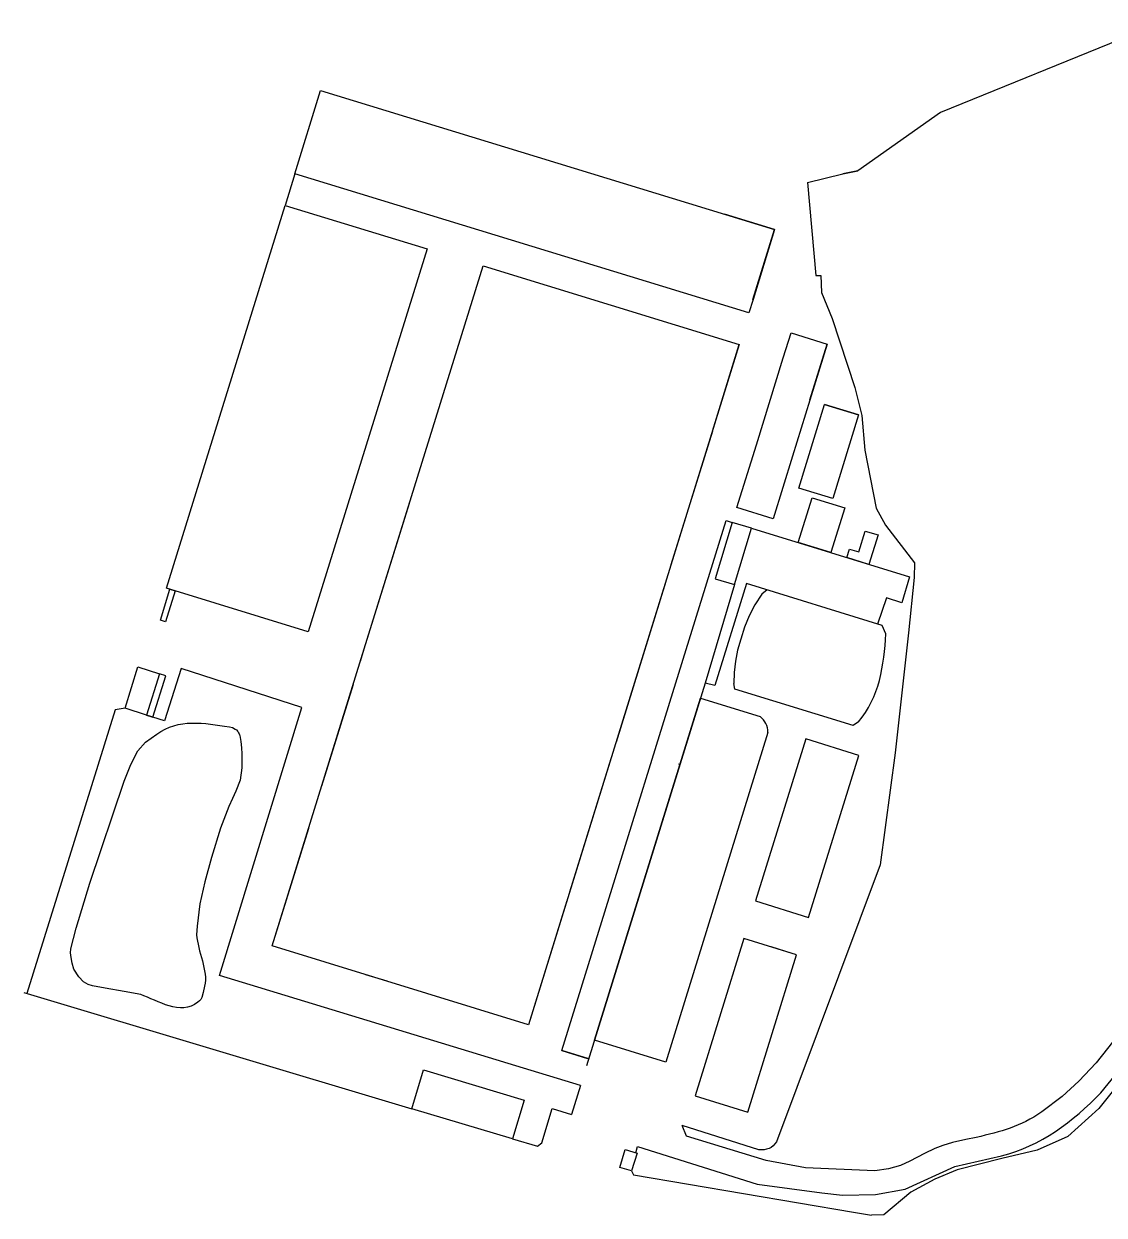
# Model space of a CAD drawing. Header units: millimetres. Extents: x 5625199 to 7433318, y -3316392 to -2552493.
# Drawn here: x 6257789 to 6429557, y -3298601 to -3109164 of the extents above; entities that cross this region are included whole.
import ezdxf

# ---------------------------------------------------------------- set-up
doc = ezdxf.new("R2010")
doc.units = ezdxf.units.MM
doc.layers.add('图层 1', color=7, linetype='Continuous')

msp = doc.modelspace()

# ---------------------------------------------------------------- linework, layer by layer
msp.add_line((6374271.02, -3176104.84), (6378538.29, -3162292.83))
at = {"layer": '图层 1', "lineweight": 25}
for p, q in [((6438176.33, -3109164.29), (6403511.68, -3123274.67)), ((6300897.8, -3132993.48), (6304942.72, -3119770.36)), ((6304942.72, -3119770.36), (6377121.81, -3141881.09)), ((6403511.68, -3123274.67), (6390391.74, -3132526.23)), ((6300897.8, -3132993.48), (6299326.27, -3138046.39)), ((6373076.54, -3155104.03), (6300897.8, -3132993.48)), ((6382410.21, -3134373.59), (6387990.81, -3133012.92)), ((6390391.74, -3132526.23), (6387990.81, -3133012.92)), ((6387990.81, -3133012.92), (6390391.74, -3132526.23)), ((6382410.21, -3134373.59), (6383703.26, -3149174.33)), ((6280485.74, -3198914.9), (6299326.27, -3138046.39)), ((6299326.27, -3138046.39), (6321919.34, -3144946.04)), ((6377121.81, -3141881.09), (6369183.7, -3139454.02)), ((6373707.24, -3152977.2), (6377121.81, -3141881.09)), ((6377121.81, -3141881.09), (6373725.49, -3152982.78)), ((6321919.34, -3144946.04), (6302994.05, -3205834.23)), ((6311926.86, -3208569.43), (6330826.72, -3147644.4)), ((6330826.72, -3147644.4), (6371526.36, -3160157.5)), ((6383703.26, -3149174.33), (6384486.58, -3149167.02)), ((6384486.58, -3149167.02), (6384629.05, -3151879.37)), ((6384486.58, -3149167.02), (6384629.05, -3151879.37)), ((6384629.05, -3151879.37), (6386312.62, -3156037.43)), ((6384629.05, -3151879.37), (6386312.62, -3156037.43)), ((6373725.49, -3152982.78), (6373076.54, -3155104.03)), ((6386312.62, -3156037.43), (6389928.76, -3167004.05)), ((6378538.29, -3162292.83), (6379773.1, -3158313.65)), ((6379773.1, -3158313.65), (6385499.67, -3160087.5)), ((6371526.36, -3160157.5), (6338023.72, -3268313.86)), ((6367259.47, -3173948.15), (6371526.36, -3160157.5)), ((6385499.67, -3160087.5), (6380018.57, -3177900.25)), ((6382780.68, -3168973.15), (6385499.67, -3160087.5)), ((6389928.76, -3167004.05), (6391035.25, -3171469.4)), ((6381008.06, -3182998.56), (6385096.85, -3169691.62)), ((6385096.85, -3169691.62), (6390508.04, -3171354.1)), ((6390508.04, -3171354.1), (6385096.85, -3169691.62)), ((6390508.04, -3171354.1), (6386397.9, -3184660.66)), ((6391035.25, -3171469.4), (6391488.19, -3176960.3)), ((6367259.47, -3173948.15), (6360680.79, -3195170.89)), ((6371172.57, -3186084.48), (6374271.02, -3176104.84)), ((6380018.57, -3177900.25), (6376941.84, -3187859.09)), ((6391488.19, -3176960.3), (6393314.58, -3186201.66)), ((6386397.9, -3184660.66), (6381008.06, -3182998.56)), ((6311919.81, -3208567.25), (6319128.11, -3185373.51)), ((6376941.84, -3187859.09), (6371172.57, -3186084.48)), ((6380918.01, -3191655.51), (6383118.77, -3184539.13)), ((6383118.77, -3184539.13), (6388319.97, -3186113.13)), ((6388319.97, -3186113.13), (6386118.83, -3193250.86)), ((6393314.58, -3186201.66), (6394770.2, -3188873.71)), ((6343327.67, -3272430.31), (6369442.43, -3188149.62)), ((6369442.43, -3188149.62), (6370410.23, -3188484.29)), ((6370410.23, -3188484.29), (6367690.87, -3197390.96)), ((6370410.23, -3188484.29), (6367690.87, -3197390.96)), ((6373506.73, -3189364.76), (6370410.23, -3188484.29)), ((6370807.25, -3198335.35), (6373506.73, -3189364.76)), ((6373506.73, -3189364.76), (6398625.22, -3197113.72)), ((6390524, -3193138.4), (6391556.71, -3189811.85)), ((6391556.71, -3189811.85), (6393599.16, -3190440.7)), ((6394770.2, -3188873.71), (6399384.92, -3194862.03)), ((6386118.83, -3193250.86), (6380918.01, -3191655.51)), ((6393599.16, -3190440.7), (6392140.12, -3195114.69)), ((6388666.39, -3194036.83), (6389092.37, -3192689.55)), ((6389092.37, -3192689.55), (6390524, -3193138.4)), ((6392140.12, -3195114.69), (6388666.39, -3194036.83)), ((6399384.92, -3194862.03), (6399343.29, -3197211.04)), ((6367690.87, -3197390.96), (6370807.25, -3198335.35)), ((6367690.87, -3197390.96), (6370807.25, -3198335.35)), ((6398625.22, -3197113.72), (6397366.42, -3201240.65)), ((6399343.29, -3197211.04), (6398425.29, -3206001.65)), ((6279507.02, -3203978.32), (6281012.2, -3199072.4)), ((6281833.39, -3199319.88), (6280327.83, -3204246.99)), ((6302994.05, -3205834.23), (6280485.74, -3198914.9)), ((6281012.2, -3199072.4), (6281833.39, -3199319.88)), ((6359849.85, -3197844.8), (6351945.27, -3223383.82)), ((6370807.25, -3198335.35), (6366105.37, -3213981.35)), ((6372694.86, -3198136.06), (6367643.87, -3214368.52)), ((6394256.62, -3204831.5), (6372694.86, -3198136.06)), ((6375999.85, -3199189.57), (6375120.16, -3199851.39)), ((6375120.16, -3199851.39), (6374031.98, -3201525.63)), ((6394945.97, -3200456.93), (6393517.67, -3204602.04)), ((6397366.42, -3201240.65), (6394945.97, -3200456.93)), ((6373111.77, -3203287.61), (6372359.57, -3205116.15)), ((6374031.98, -3201525.63), (6373111.77, -3203287.61)), ((6280327.83, -3204246.99), (6279507.02, -3203978.32)), ((6372359.57, -3205116.15), (6371775.33, -3207032.25)), ((6394865.69, -3206171.31), (6394256.62, -3204831.5)), ((6371775.33, -3207032.25), (6371278.87, -3208759.36)), ((6398425.29, -3206001.65), (6396308.81, -3225080.54)), ((6297281.74, -3255778.99), (6311926.86, -3208569.43)), ((6311315.39, -3210512.06), (6311919.81, -3208567.25)), ((6371278.87, -3208759.36), (6370951.5, -3210510.66)), ((6370951.5, -3210510.66), (6370750.52, -3212285.39)), ((6273881.22, -3217999), (6275924.12, -3211430.09)), ((6275924.12, -3211430.09), (6279355.46, -3212528.4)), ((6279355.46, -3212528.4), (6277312.94, -3219075.95)), ((6279355.46, -3212528.4), (6277312.94, -3219075.95)), ((6278323.49, -3219390.19), (6280366.01, -3212842.64)), ((6280366.01, -3212842.64), (6279355.46, -3212528.4)), ((6282778.95, -3211678.75), (6280175.86, -3219973.63)), ((6301997.3, -3217862.35), (6282778.95, -3211678.75)), ((6370750.52, -3212285.39), (6370676.64, -3214062.38)), ((6305163.44, -3230345.17), (6310191.95, -3214175.71)), ((6366105.37, -3213981.35), (6347265.22, -3274828.67)), ((6366105.37, -3213981.35), (6348522.89, -3270765.13)), ((6366105.37, -3213981.35), (6348522.89, -3270765.13)), ((6367643.87, -3214368.52), (6366105.37, -3213981.35)), ((6370830.35, -3214954.25), (6370676.64, -3214062.38)), ((6348522.89, -3270765.13), (6365364.39, -3216381.54)), ((6365364.39, -3216381.54), (6374838.76, -3219322.7)), ((6389674.84, -3220750.31), (6370830.35, -3214954.25)), ((6272289.09, -3218246.08), (6258258.46, -3263343.37)), ((6273881.22, -3217999), (6272289.09, -3218246.08)), ((6277312.94, -3219075.95), (6273881.22, -3217999)), ((6288899.97, -3260478.09), (6301997.3, -3217862.35)), ((6277312.94, -3219075.95), (6278323.49, -3219390.19)), ((6280175.86, -3219973.63), (6277312.94, -3219075.95)), ((6390510.66, -3220172.13), (6389674.84, -3220750.31)), ((6376085.51, -3221842.89), (6359850.01, -3274268.55)), ((6382142.79, -3222881.96), (6374128.7, -3248630.78)), ((6390564.61, -3225486.95), (6382142.79, -3222881.96)), ((6351114.68, -3226057.73), (6344536.4, -3247238.28)), ((6382528.8, -3251256.4), (6390564.61, -3225486.95)), ((6396308.81, -3225080.54), (6393939.24, -3242905.9)), ((6362085.95, -3226950.98), (6361896.94, -3226883.89)), ((6297281.74, -3255778.99), (6303096.57, -3237061.64)), ((6393939.24, -3242905.9), (6377471.66, -3286944.21)), ((6344109.66, -3248627.92), (6338023.72, -3268313.86)), ((6374128.7, -3248630.78), (6382528.8, -3251256.4)), ((6338023.72, -3268313.86), (6297281.74, -3255778.99)), ((6372265.44, -3254610.05), (6364517.98, -3279643.8)), ((6380623.89, -3257213.91), (6372265.44, -3254610.05)), ((6379950.07, -3257011.43), (6376602.71, -3255956.99)), ((6372876.42, -3282247.67), (6380623.89, -3257213.91)), ((6293762.38, -3261960.14), (6288899.97, -3260478.09)), ((6336023.6, -3274841.31), (6293762.38, -3261960.14)), ((6315557.78, -3261395.45), (6312146.68, -3260360.9)), ((6257788.93, -3263202.71), (6319474.57, -3281682.16)), ((6359850.01, -3274268.55), (6348522.89, -3270765.13)), ((6343327.67, -3272430.31), (6347386.88, -3273688.46)), ((6347598, -3273753.9), (6343327.67, -3272430.31)), ((6346295.6, -3277977.09), (6336023.6, -3274841.31)), ((6319474.57, -3281682.16), (6321319.85, -3275512.03)), ((6321319.85, -3275512.03), (6337323.96, -3280305.03)), ((6432912.31, -3276410.23), (6428733.97, -3281628.67)), ((6346295.6, -3277977.09), (6344882.98, -3282619.42)), ((6337323.96, -3280305.03), (6335478.67, -3286475.16)), ((6364517.98, -3279643.8), (6372876.42, -3282247.67)), ((6335478.67, -3286475.16), (6319474.57, -3281682.16)), ((6340124.93, -3287107.78), (6341809.34, -3281654.6)), ((6341809.34, -3281654.6), (6344882.98, -3282619.42)), ((6428733.97, -3281628.67), (6423764.08, -3286113.28)), ((6374676.6, -3288186.09), (6362453.57, -3284328.34)), ((6363156.03, -3286013.04), (6362453.57, -3284328.34)), ((6335478.67, -3286475.16), (6339460.08, -3287604.23)), ((6375810.13, -3289920.73), (6363156.03, -3286013.04)), ((6423764.08, -3286113.28), (6418920.56, -3288250.55)), ((6339460.08, -3287604.23), (6340124.93, -3287107.78)), ((6352524.81, -3291011.31), (6353379.77, -3288168.31)), ((6353379.77, -3288168.31), (6355296.24, -3288731.53)), ((6375099.19, -3288235.96), (6374676.6, -3288186.09)), ((6375501.54, -3288221.73), (6375099.19, -3288235.96)), ((6375884.39, -3288122.74), (6375501.54, -3288221.73)), ((6376267.61, -3288002.38), (6375884.39, -3288122.74)), ((6376630.59, -3287818.27), (6376267.61, -3288002.38)), ((6376952.68, -3287570.04), (6376630.59, -3287818.27)), ((6377471.66, -3286944.21), (6376952.68, -3287570.04)), ((6418920.56, -3288250.55), (6413265.99, -3289568.55)), ((6355296.24, -3288731.53), (6354420.28, -3291574.16)), ((6382071.07, -3291058.91), (6375810.13, -3289920.73)), ((6413265.99, -3289568.55), (6406205.65, -3291369.85)), ((6354420.28, -3291574.16), (6352524.81, -3291011.31)), ((6354420.28, -3291574.16), (6354705.63, -3292192.89)), ((6354705.63, -3292192.89), (6389679.5, -3298105.33)), ((6406205.65, -3291369.85), (6402622.04, -3292894.08)), ((6402622.04, -3292894.08), (6398838.95, -3294923.01)), ((6398838.95, -3294923.01), (6394519.99, -3298529.84)), ((6389679.5, -3298105.33), (6392549.89, -3298601.04)), ((6394519.99, -3298529.84), (6392549.89, -3298601.04))]:
    msp.add_line(p, q, dxfattribs=at)
for points in [[(6390510.66, -3220172.13), (6393788.82, -3216324.78), (6394579.25, -3211056.8), (6394865.69, -3206171.31)], [(6278909.93, -3222131.6), (6282433.94, -3219557.11), (6286465.64, -3220337), (6290468.41, -3220960.29)], [(6376085.51, -3221842.89), (6376084.67, -3220762.67), (6375656.72, -3220004.62), (6374838.76, -3219322.7)], [(6277130.32, -3223391.48), (6277130.32, -3223391.48), (6278909.93, -3222131.6), (6278909.93, -3222131.6)], [(6290468.41, -3220960.29), (6290468.41, -3220960.29), (6290953.63, -3221053.65), (6290953.63, -3221053.65)], [(6290953.63, -3221053.65), (6290953.63, -3221053.65), (6291393.48, -3221315.39), (6291393.48, -3221315.39)], [(6291393.48, -3221315.39), (6291393.48, -3221315.39), (6291603.06, -3221446.25), (6291603.06, -3221446.25)], [(6291603.06, -3221446.25), (6291603.06, -3221446.25), (6291831.07, -3221704.24), (6291831.07, -3221704.24)], [(6291831.07, -3221704.24), (6291831.07, -3221704.24), (6291933.79, -3221896.6), (6291933.79, -3221896.6)], [(6291933.79, -3221896.6), (6291933.79, -3221896.6), (6292036.53, -3222067.95), (6292036.53, -3222067.95)], [(6292036.53, -3222067.95), (6292036.53, -3222067.95), (6292075.9, -3222237.83), (6292075.9, -3222237.83)], [(6292075.9, -3222237.83), (6292075.9, -3222237.83), (6292116.77, -3222323.32), (6292116.77, -3222323.32)], [(6275920.63, -3224767.24), (6275920.63, -3224767.24), (6277130.32, -3223391.48), (6277130.32, -3223391.48)], [(6292116.77, -3222323.32), (6292116.77, -3222323.32), (6292290.4, -3223258.09), (6292290.4, -3223258.09)], [(6292290.4, -3223258.09), (6292290.4, -3223258.09), (6292420.48, -3224297.54), (6292420.48, -3224297.54)], [(6274802.47, -3226927.82), (6274802.47, -3226927.82), (6275920.63, -3224767.24), (6275920.63, -3224767.24)], [(6292420.48, -3224297.54), (6292420.48, -3224297.54), (6292467.35, -3225229.72), (6292467.35, -3225229.72)], [(6292467.35, -3225229.72), (6292467.35, -3225229.72), (6292469.58, -3227495.27), (6292469.58, -3227495.27)], [(6273718.02, -3229597.23), (6273718.02, -3229597.23), (6274802.47, -3226927.82), (6274802.47, -3226927.82)], [(6292469.58, -3227495.27), (6292469.58, -3227495.27), (6292202.21, -3229438.01), (6292202.21, -3229438.01)], [(6268307.45, -3245802.3), (6268307.45, -3245802.3), (6273718.02, -3229597.23), (6273718.02, -3229597.23)], [(6292202.21, -3229438.01), (6292202.21, -3229438.01), (6291493.5, -3231203.74), (6291493.5, -3231203.74)], [(6291493.5, -3231203.74), (6291493.5, -3231203.74), (6290944.16, -3232337.26), (6290944.16, -3232337.26)], [(6290371.21, -3233597.17), (6290371.21, -3233597.17), (6289060.29, -3237088.14), (6289060.29, -3237088.14)], [(6290944.16, -3232337.26), (6290944.16, -3232337.26), (6290371.21, -3233597.17), (6290371.21, -3233597.17)], [(6289060.29, -3237088.14), (6289060.29, -3237088.14), (6287622.99, -3241741.15), (6287622.99, -3241741.15)], [(6287622.99, -3241741.15), (6287622.99, -3241741.15), (6286560.27, -3245575.23), (6286560.27, -3245575.23)], [(6266127.29, -3252961.59), (6266127.29, -3252961.59), (6268307.45, -3245802.3), (6268307.45, -3245802.3)], [(6286560.27, -3245575.23), (6286560.27, -3245575.23), (6285778.05, -3249096.93), (6285778.05, -3249096.93)], [(6285778.05, -3249096.93), (6285778.05, -3249096.93), (6285333.69, -3252666.66), (6285333.69, -3252666.66)], [(6265242.73, -3256269.57), (6265242.73, -3256269.57), (6266127.29, -3252961.59), (6266127.29, -3252961.59)], [(6285333.69, -3252666.66), (6285333.69, -3252666.66), (6285266.93, -3254041.67), (6285266.93, -3254041.67)], [(6285266.93, -3254041.67), (6285396.11, -3256570.64), (6287134.49, -3259794.19), (6286540.66, -3262193.54)], [(6265231.86, -3256883.05), (6265231.86, -3256883.05), (6265242.73, -3256269.57), (6265242.73, -3256269.57)], [(6265303.84, -3257604.12), (6265303.84, -3257604.12), (6265231.86, -3256883.05), (6265231.86, -3256883.05)], [(6265478.19, -3258517.55), (6265478.19, -3258517.55), (6265303.84, -3257604.12), (6265303.84, -3257604.12)], [(6265757.54, -3259475.22), (6265757.54, -3259475.22), (6265478.19, -3258517.55), (6265478.19, -3258517.55)], [(6266540.46, -3260695.76), (6266540.46, -3260695.76), (6265757.54, -3259475.22), (6265757.54, -3259475.22)], [(6267288.14, -3261513.57), (6267288.14, -3261513.57), (6266540.46, -3260695.76), (6266540.46, -3260695.76)], [(6268021.97, -3261907.66), (6268021.97, -3261907.66), (6267288.14, -3261513.57), (6267288.14, -3261513.57)], [(6268695.04, -3262152.52), (6268695.04, -3262152.52), (6268021.97, -3261907.66), (6268021.97, -3261907.66)], [(6270720.98, -3262527.14), (6270720.98, -3262527.14), (6268695.04, -3262152.52), (6268695.04, -3262152.52)], [(6273718.14, -3263024.75), (6273718.14, -3263024.75), (6270720.98, -3262527.14), (6270720.98, -3262527.14)], [(6276376.66, -3263537.73), (6276376.66, -3263537.73), (6273718.14, -3263024.75), (6273718.14, -3263024.75)], [(6285437.1, -3264735.47), (6282713.14, -3266980.95), (6279083.74, -3264460.22), (6276376.66, -3263537.73)], [(6286086.15, -3263963.78), (6286086.15, -3263963.78), (6285931.32, -3264320.76), (6285931.32, -3264320.76)], [(6286311.16, -3263205.59), (6286311.16, -3263205.59), (6286086.15, -3263963.78), (6286086.15, -3263963.78)], [(6286540.66, -3262193.54), (6286540.66, -3262193.54), (6286311.16, -3263205.59), (6286311.16, -3263205.59)], [(6285737.46, -3264507.87), (6285737.46, -3264507.87), (6285437.1, -3264735.47), (6285437.1, -3264735.47)], [(6285931.32, -3264320.76), (6285931.32, -3264320.76), (6285737.46, -3264507.87), (6285737.46, -3264507.87)], [(6431906.71, -3269829.84), (6431906.71, -3269829.84), (6428290.44, -3274401.85), (6428290.44, -3274401.85)], [(6428290.44, -3274401.85), (6428290.44, -3274401.85), (6425550.13, -3277317.22), (6425550.13, -3277317.22)], [(6429010.71, -3279156.85), (6429010.71, -3279156.85), (6431347.56, -3276298.08), (6431347.56, -3276298.08)], [(6425550.13, -3277317.22), (6425550.13, -3277317.22), (6422903.93, -3279705), (6422903.93, -3279705)], [(6413209.74, -3289165.44), (6419489.37, -3287651.79), (6424592.18, -3283696.72), (6429010.71, -3279156.85)], [(6422903.93, -3279705), (6422903.93, -3279705), (6419663.78, -3282166.67), (6419663.78, -3282166.67)], [(6419663.78, -3282166.67), (6416197.15, -3284575.4), (6413163.82, -3285282.77), (6409196.46, -3286257.51)], [(6407539.83, -3286566.85), (6407539.83, -3286566.85), (6405456.86, -3287037.82), (6405456.86, -3287037.82)], [(6409196.46, -3286257.51), (6409196.46, -3286257.51), (6407539.83, -3286566.85), (6407539.83, -3286566.85)], [(6355085.87, -3288664.4), (6355085.87, -3288664.4), (6355378, -3287695.84), (6355378, -3287695.84)], [(6355378, -3287695.84), (6355378, -3287695.84), (6374388.58, -3293685.05), (6374388.58, -3293685.05)], [(6402645.69, -3287983.09), (6402645.69, -3287983.09), (6400980.43, -3288779.15), (6400980.43, -3288779.15)], [(6403923.98, -3287518.88), (6403923.98, -3287518.88), (6402645.69, -3287983.09), (6402645.69, -3287983.09)], [(6405456.86, -3287037.82), (6405456.86, -3287037.82), (6403923.98, -3287518.88), (6403923.98, -3287518.88)], [(6398651.1, -3290008.26), (6398651.1, -3290008.26), (6397156.84, -3290701.57), (6397156.84, -3290701.57)], [(6400980.43, -3288779.15), (6400980.43, -3288779.15), (6398651.1, -3290008.26), (6398651.1, -3290008.26)], [(6405812.3, -3290876.01), (6405812.3, -3290876.01), (6413209.74, -3289165.44), (6413209.74, -3289165.44)], [(6393076.79, -3291560.6), (6393076.79, -3291560.6), (6382071.07, -3291058.91), (6382071.07, -3291058.91)], [(6395263.23, -3291239.64), (6395263.23, -3291239.64), (6393076.79, -3291560.6), (6393076.79, -3291560.6)], [(6397156.84, -3290701.57), (6397156.84, -3290701.57), (6395263.23, -3291239.64), (6395263.23, -3291239.64)], [(6397915.76, -3294462.15), (6397915.76, -3294462.15), (6405812.3, -3290876.01), (6405812.3, -3290876.01)], [(6374388.58, -3293685.05), (6374388.58, -3293685.05), (6384673.66, -3295074.02), (6384673.66, -3295074.02)], [(6384673.66, -3295074.02), (6384673.66, -3295074.02), (6387928.02, -3295407.01), (6387928.02, -3295407.01)], [(6387928.02, -3295407.01), (6387928.02, -3295407.01), (6393222.61, -3295288.96), (6393222.61, -3295288.96)], [(6393222.61, -3295288.96), (6393222.61, -3295288.96), (6397915.76, -3294462.15), (6397915.76, -3294462.15)]]:
    msp.add_open_spline(points, degree=3, dxfattribs=at)

doc.saveas('drawing.dxf')
